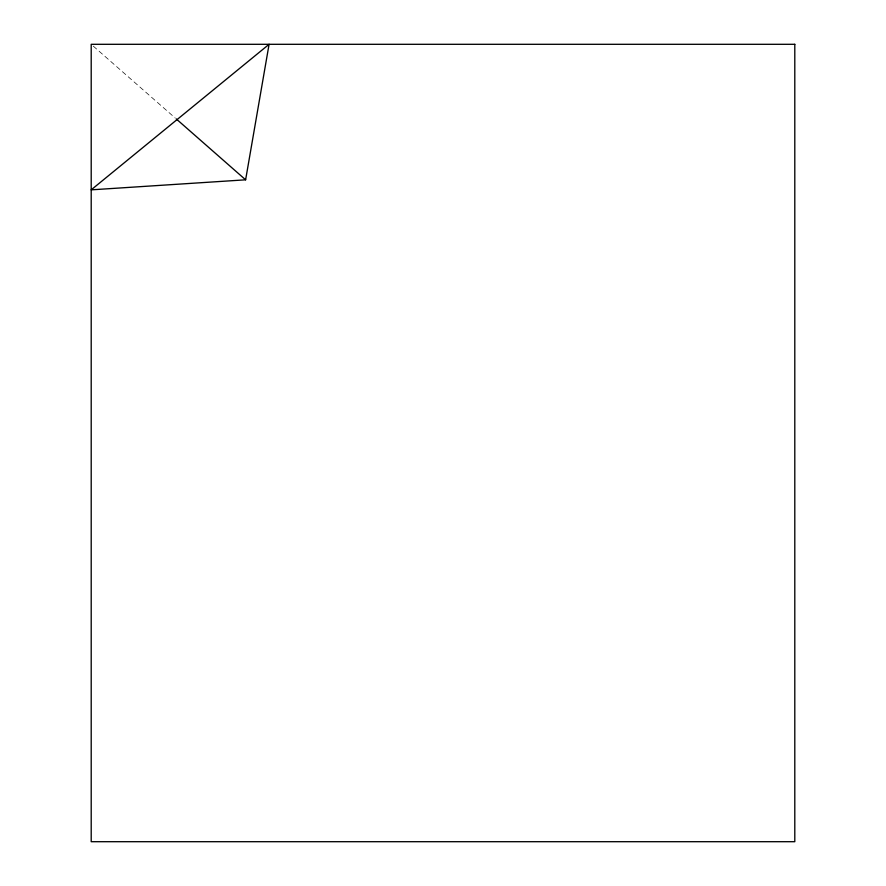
<?xml version="1.0" encoding="UTF-8"?>
<svg xmlns="http://www.w3.org/2000/svg" width="886" height="886" viewBox="0 0 886 886"><rect width="100%" height="100%" fill="white"/><g stroke="black" fill="none" stroke-linecap="round" stroke-linejoin="round"><path stroke-width="0.66" stroke-dasharray="4.43 3.32" d="M93.274 46.116L175.151 117.971"/><path stroke-width="1.33" d="M245.621 179.814L269.078 44.3L91.203 189.848L245.621 179.814L176.192 118.879M794.797 44.3L91.203 44.3L91.203 841.7L794.797 841.7L794.797 44.3"/></g></svg>
